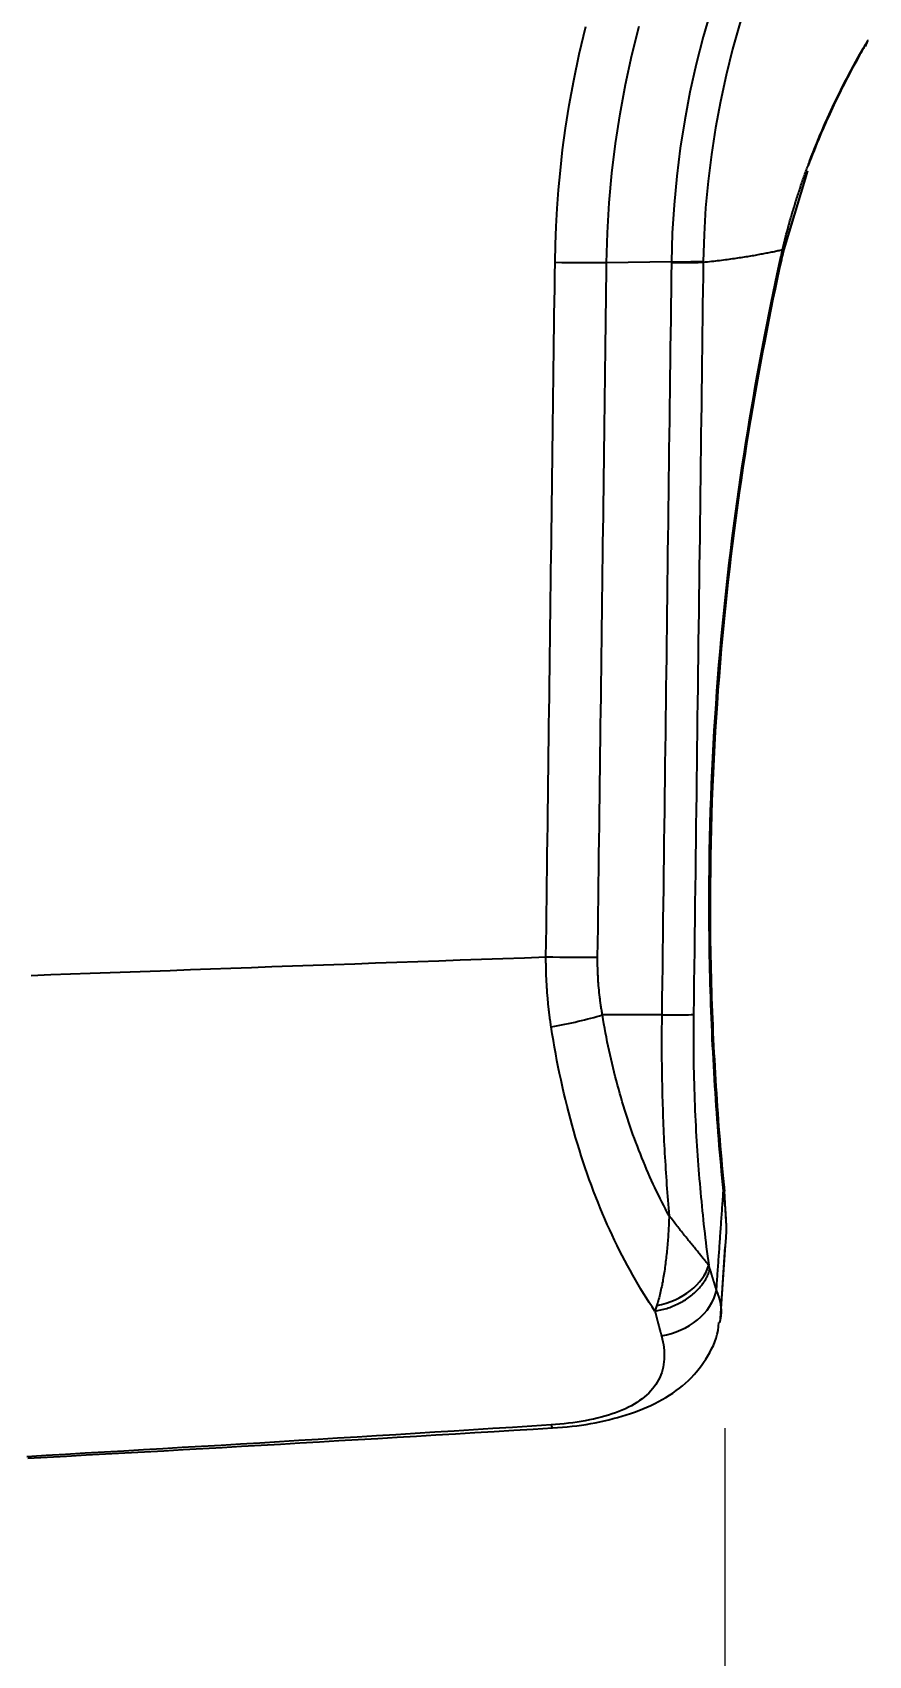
# Model space of a CAD drawing. Extents: x 0 to 395, y 0 to 289.
# Drawn here: x 198.57 to 212.69, y 111.27 to 138.69 of the extents above; entities that cross this region are included whole.
import ezdxf

# ---------------------------------------------------------------- set-up
doc = ezdxf.new("R2010")
doc.units = 0
doc.header["$LTSCALE"] = 10
doc.header["$MEASUREMENT"] = 0
doc.header["$PDMODE"] = 3
doc.header["$PDSIZE"] = -10
doc.layers.get('0').update_dxf_attribs({"linetype": 'CONTINUOUS'})
doc.layers.get('DEFPOINTS').update_dxf_attribs({"linetype": 'CONTINUOUS'})
doc.layers.add('1', color=7, linetype='CONTINUOUS')
doc.styles.add('Daelim Dimension', font='')
doc.styles.get('Daelim Dimension').set_extended_font_data('나눔고딕')
doc.dimstyles.new('DEFAULT', dxfattribs={"dimscale": 2, "dimtxt": 2, "dimasz": 2, "dimexe": 0, "dimexo": 2, "dimgap": 1, "dimtad": 1, "dimdec": 0, "dimzin": 9, "dimdsep": 46, "dimtxsty": 'Daelim Dimension', "dimcen": 0.5, "dimclrd": 5, "dimclre": 5, "dimclrt": 256, "dimadec": 1, "dimazin": 0, "dimtfac": 1, "dimtdec": 0, "dimtix": 1, "dimtmove": 0, "dimatfit": 3, "dimfxl": 1, "dimtolj": 1, "dimtzin": 1, "dimlwd": 9, "dimlwe": 9, "dimarcsym": 0})

# ---------------------------------------------------------------- blocks, each defined once
blk = doc.blocks.new('*D11')
at = {"color": 5, "linetype": 'ByBlock', "lineweight": 9, "ltscale": 0.5, "transparency": 16777216}
for p, q in [((184.455, 177.859), (184.455, 94.122)), ((210.264, 115.112), (210.264, 94.122)), ((188.455, 94.122), (206.264, 94.122))]:
    blk.add_line(p, q, dxfattribs=at)
at = {"color": 5, "ltscale": 0.5, "transparency": 16777216}
for points in [[(188.455, 94.789), (188.455, 93.456), (184.455, 94.122)], [(206.264, 94.789), (206.264, 93.456), (210.264, 94.122)]]:
    blk.add_solid(points, dxfattribs=at)
at = {"layer": 'DEFPOINTS', "color": 0, "ltscale": 0.5, "transparency": 16777216}
for p in [(184.455, 181.859), (210.264, 119.112), (210.264, 94.122)]:
    blk.add_point(p, dxfattribs=at)
at = {"color": 7, "ltscale": 0.5, "transparency": 16777216, "insert": (197.359, 99.388), "char_height": 6, "attachment_point": 5, "style": 'Daelim Dimension'}
blk.add_mtext('\\A1;26', dxfattribs=at)

msp = doc.modelspace()

# ---------------------------------------------------------------- linework, layer by layer
at = {"layer": '1'}
for p, q in [((209.362, 134.814), (208.268, 134.798)), ((209.199, 122.09), (208.198, 122.09))]:
    msp.add_line(p, q, dxfattribs=at)
for points in [[(212.98, 144.455), (212.68, 144.09), (212.391, 143.716), (212.114, 143.332), (211.848, 142.94), (211.595, 142.539), (211.354, 142.13), (211.125, 141.713), (210.91, 141.289), (210.707, 140.858), (210.518, 140.421), (210.343, 139.977), (210.181, 139.527), (210.033, 139.073), (209.9, 138.613), (209.781, 138.149), (209.676, 137.681), (209.587, 137.209), (209.512, 136.734), (209.452, 136.257), (209.407, 135.778), (209.377, 135.297), (209.362, 134.814)], [(212.732, 143.283), (212.47, 142.913), (212.22, 142.535), (211.981, 142.15), (211.754, 141.757), (211.54, 141.357), (211.338, 140.952), (211.148, 140.54), (210.972, 140.122), (210.808, 139.699), (210.658, 139.271), (210.52, 138.839), (210.396, 138.403), (210.286, 137.963), (210.189, 137.52), (210.106, 137.075), (210.037, 136.627), (209.982, 136.177), (209.94, 135.725), (209.913, 135.272), (209.899, 134.819)], [(207.397, 134.804), (207.403, 135.107), (207.415, 135.411), (207.432, 135.715), (207.456, 136.027), (207.487, 136.354), (207.526, 136.702), (207.576, 137.069), (207.637, 137.459), (207.713, 137.875), (207.805, 138.318), (207.917, 138.789)], [(208.268, 134.798), (208.282, 135.303), (208.312, 135.807), (208.358, 136.31), (208.419, 136.812), (208.496, 137.311), (208.588, 137.808), (208.696, 138.301), (208.818, 138.792)], [(212.632, 138.465), (212.623, 138.45), (212.614, 138.434), (212.604, 138.417), (212.594, 138.399), (212.583, 138.38), (212.571, 138.359), (212.559, 138.338), (212.547, 138.316), (212.533, 138.292), (212.52, 138.268), (212.506, 138.242), (212.491, 138.215), (212.476, 138.188), (212.46, 138.159), (212.444, 138.129), (212.427, 138.098), (212.41, 138.066), (212.392, 138.033), (212.374, 137.999), (212.356, 137.964), (212.337, 137.928), (212.317, 137.891), (212.298, 137.853), (212.278, 137.814), (212.257, 137.773), (212.237, 137.732), (212.215, 137.69), (212.194, 137.647), (212.172, 137.602), (212.15, 137.557), (212.128, 137.51), (212.106, 137.463), (212.083, 137.414), (212.06, 137.365), (212.036, 137.314), (212.013, 137.263), (211.989, 137.21), (211.966, 137.157), (211.942, 137.102), (211.918, 137.047), (211.893, 136.99), (211.869, 136.933), (211.845, 136.875), (211.82, 136.815), (211.796, 136.755), (211.771, 136.693), (211.746, 136.631), (211.722, 136.568), (211.697, 136.503), (211.673, 136.438)], [(211.694, 136.505), (211.725, 136.585), (211.756, 136.663), (211.786, 136.74), (211.817, 136.816), (211.847, 136.89), (211.877, 136.962), (211.908, 137.033), (211.938, 137.103), (211.967, 137.171), (211.997, 137.237), (212.026, 137.302), (212.055, 137.365), (212.084, 137.427), (212.112, 137.487), (212.14, 137.545), (212.168, 137.602), (212.195, 137.657), (212.221, 137.711), (212.248, 137.763), (212.273, 137.814), (212.298, 137.862), (212.323, 137.909), (212.346, 137.955), (212.37, 137.999), (212.392, 138.041), (212.414, 138.082), (212.435, 138.121), (212.456, 138.158), (212.475, 138.194), (212.494, 138.228), (212.512, 138.261), (212.53, 138.292), (212.546, 138.321), (212.562, 138.348), (212.577, 138.374), (212.59, 138.398), (212.603, 138.421), (212.616, 138.442), (212.627, 138.461), (212.637, 138.478), (212.646, 138.494), (212.655, 138.508), (212.662, 138.52), (212.668, 138.531), (212.674, 138.54), (212.678, 138.547), (212.682, 138.553), (212.684, 138.557), (212.685, 138.559), (212.686, 138.559)], [(212.64, 138.45), (212.68, 138.547)], [(211.249, 134.966), (211.645, 136.269)], [(211.256, 134.997), (211.667, 136.348)], [(211.289, 135.225), (211.296, 135.253), (211.303, 135.281), (211.311, 135.31), (211.318, 135.338), (211.326, 135.366), (211.334, 135.394), (211.341, 135.422), (211.349, 135.449), (211.357, 135.477), (211.364, 135.504), (211.372, 135.532), (211.38, 135.559), (211.388, 135.586), (211.396, 135.613), (211.404, 135.64), (211.411, 135.667), (211.419, 135.693), (211.427, 135.72), (211.435, 135.746), (211.444, 135.772), (211.452, 135.799), (211.46, 135.825), (211.468, 135.85), (211.476, 135.876), (211.484, 135.902), (211.492, 135.928), (211.501, 135.953), (211.509, 135.978), (211.517, 136.003), (211.525, 136.029), (211.534, 136.053), (211.542, 136.078), (211.55, 136.103), (211.559, 136.128), (211.567, 136.152), (211.576, 136.176), (211.584, 136.201), (211.592, 136.225), (211.601, 136.249), (211.609, 136.273), (211.618, 136.296), (211.626, 136.32), (211.635, 136.344), (211.643, 136.367), (211.652, 136.39), (211.66, 136.413), (211.669, 136.436), (211.677, 136.459), (211.686, 136.482), (211.694, 136.505)], [(211.24, 135.019), (211.241, 135.023), (211.242, 135.027), (211.242, 135.031), (211.243, 135.035), (211.244, 135.039), (211.245, 135.044), (211.246, 135.048), (211.247, 135.052), (211.248, 135.056), (211.249, 135.06), (211.25, 135.064), (211.251, 135.068), (211.252, 135.073), (211.253, 135.077), (211.254, 135.081), (211.255, 135.085), (211.256, 135.089), (211.257, 135.093), (211.258, 135.097), (211.259, 135.101), (211.26, 135.106), (211.261, 135.11), (211.262, 135.114), (211.263, 135.118), (211.264, 135.122), (211.265, 135.126), (211.266, 135.13), (211.267, 135.134), (211.268, 135.138), (211.269, 135.143), (211.27, 135.147), (211.271, 135.151), (211.272, 135.155), (211.273, 135.159), (211.274, 135.163), (211.275, 135.167), (211.276, 135.171), (211.277, 135.175), (211.278, 135.18), (211.279, 135.184), (211.28, 135.188), (211.281, 135.192), (211.282, 135.196), (211.283, 135.2), (211.284, 135.204), (211.285, 135.208), (211.286, 135.212), (211.287, 135.216), (211.288, 135.22), (211.289, 135.225)], [(211.289, 135.225), (211.289, 135.222), (211.289, 135.219), (211.29, 135.216), (211.29, 135.213), (211.29, 135.21), (211.29, 135.207), (211.291, 135.204), (211.291, 135.201), (211.291, 135.198), (211.291, 135.196), (211.291, 135.193), (211.291, 135.19), (211.291, 135.187), (211.291, 135.184), (211.291, 135.181), (211.291, 135.178), (211.291, 135.175), (211.291, 135.172), (211.291, 135.169), (211.291, 135.167), (211.291, 135.164), (211.291, 135.161), (211.291, 135.158), (211.29, 135.155), (211.29, 135.152), (211.29, 135.149), (211.29, 135.146), (211.289, 135.143), (211.289, 135.14), (211.289, 135.138), (211.288, 135.135), (211.288, 135.132), (211.287, 135.129), (211.287, 135.126), (211.286, 135.123), (211.286, 135.12), (211.285, 135.117), (211.285, 135.115), (211.284, 135.112), (211.284, 135.109), (211.283, 135.106), (211.282, 135.103), (211.282, 135.1), (211.281, 135.097), (211.28, 135.095), (211.279, 135.092), (211.278, 135.089), (211.278, 135.086), (211.277, 135.083), (211.276, 135.081)], [(209.899, 134.806), (209.935, 134.81), (209.971, 134.813), (210.006, 134.817), (210.041, 134.821), (210.076, 134.825), (210.11, 134.829), (210.143, 134.833), (210.176, 134.837), (210.209, 134.841), (210.241, 134.845), (210.273, 134.849), (210.305, 134.853), (210.336, 134.857), (210.366, 134.861), (210.397, 134.866), (210.426, 134.87), (210.456, 134.874), (210.485, 134.878), (210.514, 134.883), (210.542, 134.887), (210.57, 134.891), (210.598, 134.896), (210.625, 134.9), (210.652, 134.905), (210.678, 134.909), (210.704, 134.913), (210.73, 134.918), (210.756, 134.922), (210.781, 134.927), (210.806, 134.931), (210.83, 134.936), (210.855, 134.94), (210.878, 134.945), (210.902, 134.949), (210.925, 134.953), (210.948, 134.958), (210.971, 134.962), (210.993, 134.967), (211.015, 134.971), (211.037, 134.975), (211.059, 134.98), (211.08, 134.984), (211.101, 134.989), (211.121, 134.993), (211.142, 134.997), (211.162, 135.002), (211.182, 135.006), (211.201, 135.01), (211.221, 135.015), (211.24, 135.019)], [(210.008, 124.862), (210.013, 125.089), (210.018, 125.315), (210.025, 125.542), (210.033, 125.768), (210.042, 125.993), (210.052, 126.219), (210.063, 126.444), (210.074, 126.668), (210.087, 126.893), (210.101, 127.116), (210.116, 127.339), (210.132, 127.561), (210.149, 127.782), (210.166, 128.002), (210.185, 128.222), (210.205, 128.44), (210.225, 128.658), (210.246, 128.874), (210.268, 129.09), (210.291, 129.304), (210.315, 129.517), (210.339, 129.728), (210.364, 129.938), (210.39, 130.147), (210.417, 130.354), (210.444, 130.56), (210.472, 130.764), (210.5, 130.967), (210.529, 131.168), (210.559, 131.367), (210.589, 131.564), (210.62, 131.76), (210.651, 131.954), (210.682, 132.145), (210.714, 132.335), (210.746, 132.523), (210.779, 132.709), (210.812, 132.893), (210.845, 133.075), (210.878, 133.254), (210.912, 133.432), (210.945, 133.607), (210.979, 133.779), (211.013, 133.95), (211.048, 134.118), (211.082, 134.284), (211.116, 134.447), (211.15, 134.608), (211.184, 134.766), (211.218, 134.922)], [(211.218, 134.922), (211.219, 134.924), (211.219, 134.926), (211.22, 134.928), (211.22, 134.93), (211.22, 134.932), (211.221, 134.934), (211.221, 134.936), (211.222, 134.938), (211.222, 134.94), (211.223, 134.942), (211.223, 134.944), (211.223, 134.946), (211.224, 134.947), (211.224, 134.949), (211.225, 134.951), (211.225, 134.953), (211.226, 134.955), (211.226, 134.957), (211.226, 134.959), (211.227, 134.961), (211.227, 134.963), (211.228, 134.965), (211.228, 134.967), (211.229, 134.969), (211.229, 134.971), (211.229, 134.973), (211.23, 134.974), (211.23, 134.976), (211.231, 134.978), (211.231, 134.98), (211.232, 134.982), (211.232, 134.984), (211.232, 134.986), (211.233, 134.988), (211.233, 134.99), (211.234, 134.992), (211.234, 134.994), (211.235, 134.996), (211.235, 134.998), (211.235, 135), (211.236, 135.001), (211.236, 135.003), (211.237, 135.005), (211.237, 135.007), (211.237, 135.009), (211.238, 135.011), (211.238, 135.013), (211.239, 135.015), (211.239, 135.017), (211.24, 135.019)], [(211.229, 134.874), (211.277, 135.084)], [(211.237, 134.905), (211.27, 135.053)], [(207.244, 123.071), (207.247, 123.32), (207.251, 123.569), (207.254, 123.817), (207.257, 124.065), (207.26, 124.312), (207.263, 124.559), (207.267, 124.804), (207.27, 125.05), (207.273, 125.294), (207.276, 125.538), (207.279, 125.782), (207.283, 126.025), (207.286, 126.267), (207.289, 126.509), (207.292, 126.75), (207.295, 126.99), (207.298, 127.23), (207.301, 127.469), (207.304, 127.708), (207.308, 127.946), (207.311, 128.183), (207.314, 128.42), (207.317, 128.656), (207.32, 128.891), (207.323, 129.126), (207.326, 129.361), (207.329, 129.595), (207.332, 129.828), (207.335, 130.06), (207.338, 130.292), (207.341, 130.524), (207.344, 130.754), (207.347, 130.984), (207.35, 131.214), (207.353, 131.443), (207.356, 131.671), (207.359, 131.899), (207.362, 132.126), (207.365, 132.353), (207.368, 132.578), (207.371, 132.804), (207.374, 133.028), (207.376, 133.253), (207.379, 133.476), (207.382, 133.699), (207.385, 133.921), (207.388, 134.143), (207.391, 134.364), (207.394, 134.585), (207.397, 134.804)], [(208.117, 123.065), (208.12, 123.314), (208.123, 123.563), (208.127, 123.811), (208.13, 124.059), (208.133, 124.306), (208.136, 124.552), (208.139, 124.798), (208.142, 125.043), (208.146, 125.288), (208.149, 125.532), (208.152, 125.776), (208.155, 126.018), (208.158, 126.261), (208.161, 126.502), (208.164, 126.743), (208.167, 126.984), (208.171, 127.224), (208.174, 127.463), (208.177, 127.701), (208.18, 127.939), (208.183, 128.177), (208.186, 128.414), (208.189, 128.65), (208.192, 128.885), (208.195, 129.12), (208.198, 129.355), (208.201, 129.588), (208.204, 129.822), (208.207, 130.054), (208.21, 130.286), (208.213, 130.517), (208.216, 130.748), (208.219, 130.978), (208.222, 131.208), (208.225, 131.437), (208.228, 131.665), (208.23, 131.893), (208.233, 132.12), (208.236, 132.346), (208.239, 132.572), (208.242, 132.797), (208.245, 133.022), (208.248, 133.246), (208.251, 133.47), (208.254, 133.693), (208.256, 133.915), (208.259, 134.137), (208.262, 134.358), (208.265, 134.578), (208.268, 134.798)], [(209.362, 134.8), (209.359, 134.561), (209.356, 134.321), (209.353, 134.081), (209.35, 133.84), (209.346, 133.598), (209.343, 133.356), (209.34, 133.113), (209.337, 132.87), (209.334, 132.626), (209.331, 132.382), (209.328, 132.136), (209.325, 131.891), (209.321, 131.644), (209.318, 131.397), (209.315, 131.149), (209.312, 130.901), (209.309, 130.652), (209.306, 130.403), (209.302, 130.153), (209.299, 129.902), (209.296, 129.651), (209.293, 129.399), (209.29, 129.146), (209.286, 128.893), (209.283, 128.639), (209.28, 128.384), (209.277, 128.129), (209.273, 127.873), (209.27, 127.617), (209.267, 127.36), (209.263, 127.103), (209.26, 126.844), (209.257, 126.585), (209.253, 126.326), (209.25, 126.066), (209.247, 125.805), (209.243, 125.544), (209.24, 125.282), (209.237, 125.019), (209.233, 124.756), (209.23, 124.492), (209.227, 124.228), (209.223, 123.963), (209.22, 123.697), (209.216, 123.431), (209.213, 123.164), (209.21, 122.896), (209.206, 122.628), (209.203, 122.36), (209.199, 122.09)], [(209.362, 134.814), (209.362, 134.814), (209.362, 134.814), (209.362, 134.813), (209.362, 134.813), (209.362, 134.813), (209.362, 134.812), (209.362, 134.812), (209.362, 134.812), (209.362, 134.812), (209.362, 134.811), (209.362, 134.811), (209.362, 134.811), (209.362, 134.81), (209.362, 134.81), (209.362, 134.81), (209.362, 134.81), (209.362, 134.809), (209.362, 134.809), (209.362, 134.809), (209.362, 134.808), (209.362, 134.808), (209.362, 134.808), (209.362, 134.807), (209.362, 134.807), (209.362, 134.807), (209.362, 134.807), (209.362, 134.806), (209.362, 134.806), (209.362, 134.806), (209.362, 134.805), (209.362, 134.805), (209.362, 134.805), (209.362, 134.805), (209.362, 134.804), (209.362, 134.804), (209.362, 134.804), (209.362, 134.803), (209.362, 134.803), (209.362, 134.803), (209.362, 134.803), (209.362, 134.802), (209.362, 134.802), (209.362, 134.802), (209.362, 134.801), (209.362, 134.801), (209.362, 134.801), (209.362, 134.8), (209.362, 134.8), (209.362, 134.8), (209.362, 134.8)], [(209.899, 134.806), (209.896, 134.567), (209.893, 134.327), (209.89, 134.087), (209.887, 133.846), (209.884, 133.605), (209.881, 133.363), (209.877, 133.12), (209.874, 132.877), (209.871, 132.633), (209.868, 132.388), (209.865, 132.143), (209.862, 131.897), (209.859, 131.651), (209.856, 131.404), (209.852, 131.156), (209.849, 130.908), (209.846, 130.659), (209.843, 130.409), (209.84, 130.159), (209.836, 129.908), (209.833, 129.657), (209.83, 129.405), (209.827, 129.152), (209.823, 128.899), (209.82, 128.645), (209.817, 128.391), (209.814, 128.136), (209.81, 127.88), (209.807, 127.623), (209.804, 127.366), (209.8, 127.109), (209.797, 126.851), (209.794, 126.592), (209.79, 126.332), (209.787, 126.072), (209.784, 125.812), (209.78, 125.55), (209.777, 125.288), (209.774, 125.026), (209.77, 124.763), (209.767, 124.499), (209.764, 124.235), (209.76, 123.969), (209.757, 123.704), (209.753, 123.438), (209.75, 123.171), (209.746, 122.903), (209.743, 122.635), (209.74, 122.366), (209.736, 122.097)], [(209.899, 134.819), (209.899, 134.819), (209.899, 134.819), (209.899, 134.819), (209.899, 134.818), (209.899, 134.818), (209.899, 134.818), (209.899, 134.817), (209.899, 134.817), (209.899, 134.817), (209.899, 134.817), (209.899, 134.816), (209.899, 134.816), (209.899, 134.816), (209.899, 134.816), (209.899, 134.815), (209.899, 134.815), (209.899, 134.815), (209.899, 134.815), (209.899, 134.814), (209.899, 134.814), (209.899, 134.814), (209.899, 134.813), (209.899, 134.813), (209.899, 134.813), (209.899, 134.813), (209.899, 134.812), (209.899, 134.812), (209.899, 134.812), (209.899, 134.812), (209.899, 134.811), (209.899, 134.811), (209.899, 134.811), (209.899, 134.811), (209.899, 134.81), (209.899, 134.81), (209.899, 134.81), (209.899, 134.81), (209.899, 134.809), (209.899, 134.809), (209.899, 134.809), (209.899, 134.808), (209.899, 134.808), (209.899, 134.808), (209.899, 134.808), (209.899, 134.807), (209.899, 134.807), (209.899, 134.807), (209.899, 134.807), (209.899, 134.806), (209.899, 134.806)], [(210.025, 124.288), (210.026, 124.524), (210.028, 124.76), (210.032, 124.997), (210.037, 125.233), (210.044, 125.47), (210.052, 125.706), (210.061, 125.942), (210.071, 126.177), (210.082, 126.412), (210.094, 126.647), (210.108, 126.881), (210.122, 127.114), (210.138, 127.347), (210.154, 127.578), (210.172, 127.809), (210.191, 128.039), (210.21, 128.268), (210.231, 128.496), (210.253, 128.723), (210.275, 128.949), (210.298, 129.173), (210.323, 129.396), (210.348, 129.618), (210.374, 129.838), (210.4, 130.056), (210.428, 130.273), (210.456, 130.488), (210.485, 130.701), (210.514, 130.913), (210.544, 131.123), (210.575, 131.331), (210.606, 131.536), (210.638, 131.74), (210.671, 131.942), (210.703, 132.142), (210.737, 132.34), (210.77, 132.535), (210.804, 132.728), (210.838, 132.919), (210.873, 133.108), (210.908, 133.294), (210.943, 133.477), (210.978, 133.658), (211.013, 133.837), (211.048, 134.013), (211.083, 134.186), (211.119, 134.356), (211.154, 134.524), (211.19, 134.69), (211.225, 134.853)], [(211.213, 134.794), (211.232, 134.883)], [(210.241, 119.12), (210.231, 119.227), (210.22, 119.335), (210.21, 119.444), (210.2, 119.553), (210.19, 119.662), (210.181, 119.772), (210.171, 119.882), (210.162, 119.993), (210.153, 120.103), (210.145, 120.215), (210.136, 120.326), (210.128, 120.438), (210.12, 120.551), (210.112, 120.663), (210.105, 120.776), (210.097, 120.889), (210.09, 121.003), (210.084, 121.117), (210.077, 121.231), (210.071, 121.345), (210.065, 121.46), (210.059, 121.575), (210.053, 121.69), (210.048, 121.805), (210.043, 121.921), (210.038, 122.037), (210.034, 122.153), (210.03, 122.269), (210.026, 122.386), (210.022, 122.503), (210.019, 122.62), (210.015, 122.737), (210.013, 122.854), (210.01, 122.971), (210.008, 123.089), (210.006, 123.206), (210.004, 123.324), (210.003, 123.442), (210.002, 123.56), (210.001, 123.678), (210, 123.796), (210, 123.915), (210, 124.033), (210, 124.151), (210.001, 124.27), (210.002, 124.388), (210.003, 124.507), (210.004, 124.625), (210.006, 124.744), (210.008, 124.862)], [(210.264, 119.112), (210.253, 119.22), (210.242, 119.329), (210.232, 119.438), (210.222, 119.547), (210.212, 119.656), (210.202, 119.766), (210.193, 119.876), (210.184, 119.986), (210.175, 120.097), (210.166, 120.208), (210.158, 120.319), (210.15, 120.431), (210.142, 120.543), (210.134, 120.655), (210.127, 120.768), (210.119, 120.881), (210.112, 120.994), (210.105, 121.108), (210.099, 121.222), (210.093, 121.336), (210.086, 121.451), (210.081, 121.565), (210.075, 121.681), (210.07, 121.796), (210.065, 121.912), (210.06, 122.028), (210.055, 122.144), (210.051, 122.26), (210.047, 122.377), (210.043, 122.494), (210.04, 122.61), (210.037, 122.728), (210.034, 122.845), (210.031, 122.962), (210.029, 123.08), (210.027, 123.197), (210.025, 123.315), (210.024, 123.433), (210.022, 123.551), (210.022, 123.669), (210.021, 123.787), (210.021, 123.905), (210.021, 124.024), (210.021, 124.142), (210.022, 124.26), (210.023, 124.379), (210.024, 124.497), (210.026, 124.616), (210.028, 124.735), (210.03, 124.853)], [(198.552, 122.759), (198.883, 122.771), (199.215, 122.783), (199.549, 122.795), (199.884, 122.807), (200.221, 122.819), (200.559, 122.832), (200.898, 122.844), (201.239, 122.856), (201.581, 122.868), (201.924, 122.881), (202.269, 122.893), (202.616, 122.906), (202.963, 122.918), (203.312, 122.931), (203.663, 122.943), (204.015, 122.956), (204.368, 122.968), (204.723, 122.981), (205.079, 122.994), (205.436, 123.006), (205.795, 123.019), (206.155, 123.032), (206.517, 123.045), (206.88, 123.058), (207.244, 123.071)], [(207.332, 121.888), (207.329, 121.912), (207.325, 121.935), (207.322, 121.958), (207.318, 121.982), (207.315, 122.005), (207.312, 122.028), (207.309, 122.052), (207.306, 122.075), (207.303, 122.098), (207.3, 122.122), (207.297, 122.145), (207.294, 122.169), (207.292, 122.192), (207.289, 122.216), (207.286, 122.239), (207.284, 122.263), (207.282, 122.286), (207.279, 122.31), (207.277, 122.333), (207.275, 122.357), (207.273, 122.38), (207.271, 122.404), (207.269, 122.428), (207.267, 122.451), (207.265, 122.475), (207.263, 122.499), (207.262, 122.522), (207.26, 122.546), (207.259, 122.57), (207.257, 122.593), (207.256, 122.617), (207.254, 122.641), (207.253, 122.665), (207.252, 122.688), (207.251, 122.712), (207.25, 122.736), (207.249, 122.76), (207.248, 122.784), (207.248, 122.808), (207.247, 122.831), (207.246, 122.855), (207.246, 122.879), (207.245, 122.903), (207.245, 122.927), (207.245, 122.951), (207.244, 122.975), (207.244, 122.999), (207.244, 123.023), (207.244, 123.047), (207.244, 123.071)], [(208.198, 122.09), (208.195, 122.109), (208.191, 122.129), (208.188, 122.148), (208.185, 122.167), (208.182, 122.186), (208.179, 122.206), (208.176, 122.225), (208.173, 122.244), (208.17, 122.264), (208.167, 122.283), (208.164, 122.302), (208.162, 122.322), (208.159, 122.341), (208.157, 122.36), (208.154, 122.38), (208.152, 122.399), (208.15, 122.418), (208.148, 122.438), (208.145, 122.457), (208.143, 122.477), (208.141, 122.496), (208.14, 122.516), (208.138, 122.535), (208.136, 122.554), (208.134, 122.574), (208.133, 122.593), (208.131, 122.613), (208.13, 122.632), (208.128, 122.652), (208.127, 122.671), (208.126, 122.691), (208.125, 122.711), (208.124, 122.73), (208.123, 122.75), (208.122, 122.769), (208.121, 122.789), (208.12, 122.808), (208.119, 122.828), (208.119, 122.848), (208.118, 122.867), (208.118, 122.887), (208.117, 122.907), (208.117, 122.926), (208.117, 122.946), (208.117, 122.966), (208.117, 122.986), (208.117, 123.005), (208.117, 123.025), (208.117, 123.045), (208.117, 123.065)], [(209.324, 118.699), (209.293, 118.756), (209.262, 118.814), (209.232, 118.873), (209.202, 118.932), (209.172, 118.992), (209.142, 119.052), (209.113, 119.112), (209.084, 119.173), (209.056, 119.234), (209.027, 119.296), (208.999, 119.358), (208.972, 119.421), (208.944, 119.484), (208.917, 119.548), (208.89, 119.612), (208.864, 119.677), (208.838, 119.742), (208.812, 119.807), (208.787, 119.873), (208.762, 119.939), (208.737, 120.006), (208.713, 120.073), (208.689, 120.14), (208.666, 120.208), (208.643, 120.276), (208.62, 120.345), (208.598, 120.414), (208.576, 120.483), (208.554, 120.553), (208.533, 120.623), (208.512, 120.694), (208.492, 120.765), (208.472, 120.836), (208.452, 120.907), (208.433, 120.979), (208.415, 121.051), (208.396, 121.124), (208.378, 121.197), (208.361, 121.27), (208.344, 121.343), (208.327, 121.417), (208.311, 121.491), (208.296, 121.565), (208.28, 121.639), (208.266, 121.714), (208.251, 121.789), (208.237, 121.864), (208.224, 121.939), (208.211, 122.015), (208.198, 122.09)], [(209.199, 122.09), (209.198, 122.021), (209.198, 121.951), (209.197, 121.882), (209.197, 121.813), (209.196, 121.743), (209.196, 121.674), (209.196, 121.604), (209.196, 121.535), (209.196, 121.466), (209.197, 121.397), (209.197, 121.327), (209.198, 121.258), (209.199, 121.189), (209.2, 121.12), (209.201, 121.051), (209.202, 120.982), (209.204, 120.913), (209.205, 120.845), (209.207, 120.776), (209.209, 120.707), (209.211, 120.639), (209.213, 120.57), (209.215, 120.502), (209.217, 120.434), (209.22, 120.365), (209.222, 120.297), (209.225, 120.229), (209.228, 120.161), (209.231, 120.093), (209.234, 120.026), (209.237, 119.958), (209.241, 119.891), (209.244, 119.823), (209.248, 119.756), (209.252, 119.689), (209.256, 119.622), (209.26, 119.555), (209.264, 119.488), (209.268, 119.422), (209.273, 119.355), (209.277, 119.289), (209.282, 119.223), (209.287, 119.157), (209.292, 119.091), (209.297, 119.025), (209.302, 118.959), (209.307, 118.894), (209.313, 118.829), (209.318, 118.764), (209.324, 118.699)], [(209.736, 122.097), (209.735, 121.995), (209.734, 121.893), (209.734, 121.793), (209.734, 121.693), (209.734, 121.595), (209.735, 121.497), (209.735, 121.4), (209.737, 121.304), (209.738, 121.208), (209.74, 121.114), (209.742, 121.021), (209.745, 120.928), (209.747, 120.836), (209.75, 120.745), (209.753, 120.655), (209.757, 120.565), (209.76, 120.477), (209.764, 120.389), (209.768, 120.301), (209.773, 120.215), (209.777, 120.129), (209.782, 120.044), (209.787, 119.96), (209.792, 119.877), (209.798, 119.795), (209.803, 119.714), (209.809, 119.634), (209.815, 119.555), (209.821, 119.476), (209.827, 119.398), (209.833, 119.321), (209.84, 119.244), (209.846, 119.167), (209.853, 119.09), (209.86, 119.013), (209.868, 118.937), (209.875, 118.86), (209.883, 118.783), (209.891, 118.707), (209.899, 118.63), (209.907, 118.554), (209.916, 118.477), (209.925, 118.4), (209.934, 118.324), (209.943, 118.247), (209.952, 118.171), (209.962, 118.094), (209.972, 118.018), (209.982, 117.942), (209.992, 117.865)], [(209.084, 117.087), (209.036, 117.16), (208.988, 117.233), (208.94, 117.307), (208.893, 117.383), (208.846, 117.459), (208.8, 117.537), (208.754, 117.616), (208.709, 117.696), (208.664, 117.777), (208.619, 117.859), (208.575, 117.942), (208.531, 118.026), (208.488, 118.112), (208.445, 118.198), (208.403, 118.285), (208.361, 118.374), (208.32, 118.463), (208.28, 118.553), (208.24, 118.645), (208.2, 118.737), (208.161, 118.83), (208.123, 118.924), (208.086, 119.02), (208.049, 119.116), (208.012, 119.213), (207.976, 119.311), (207.941, 119.41), (207.907, 119.51), (207.873, 119.61), (207.84, 119.712), (207.808, 119.814), (207.776, 119.917), (207.745, 120.021), (207.715, 120.126), (207.685, 120.231), (207.656, 120.337), (207.628, 120.444), (207.601, 120.552), (207.574, 120.66), (207.548, 120.769), (207.523, 120.878), (207.499, 120.989), (207.475, 121.099), (207.452, 121.211), (207.43, 121.322), (207.409, 121.435), (207.389, 121.547), (207.369, 121.661), (207.35, 121.774), (207.332, 121.888)], [(210.122, 117.432), (210.124, 117.465), (210.127, 117.498), (210.129, 117.531), (210.131, 117.564), (210.134, 117.597), (210.136, 117.63), (210.138, 117.664), (210.141, 117.697), (210.143, 117.73), (210.146, 117.763), (210.148, 117.796), (210.15, 117.83), (210.153, 117.863), (210.155, 117.896), (210.157, 117.93), (210.16, 117.963), (210.162, 117.997), (210.165, 118.03), (210.167, 118.064), (210.169, 118.097), (210.172, 118.131), (210.174, 118.165), (210.176, 118.198), (210.179, 118.232), (210.181, 118.266), (210.184, 118.3), (210.186, 118.333), (210.188, 118.367), (210.191, 118.401), (210.193, 118.435), (210.196, 118.469), (210.198, 118.503), (210.2, 118.537), (210.203, 118.571), (210.205, 118.605), (210.208, 118.639), (210.21, 118.673), (210.212, 118.707), (210.215, 118.741), (210.217, 118.776), (210.22, 118.81), (210.222, 118.844), (210.224, 118.879), (210.227, 118.913), (210.229, 118.947), (210.232, 118.982), (210.234, 119.016), (210.237, 119.051), (210.239, 119.085), (210.241, 119.12)], [(210.29, 118.56), (210.29, 118.57), (210.289, 118.581), (210.289, 118.591), (210.289, 118.602), (210.288, 118.613), (210.288, 118.623), (210.287, 118.634), (210.287, 118.645), (210.286, 118.656), (210.286, 118.666), (210.285, 118.677), (210.284, 118.688), (210.284, 118.699), (210.283, 118.71), (210.282, 118.721), (210.282, 118.732), (210.281, 118.743), (210.28, 118.754), (210.279, 118.765), (210.278, 118.776), (210.278, 118.787), (210.277, 118.798), (210.276, 118.81), (210.275, 118.821), (210.274, 118.832), (210.273, 118.843), (210.272, 118.854), (210.271, 118.866), (210.27, 118.877), (210.268, 118.888), (210.267, 118.9), (210.266, 118.911), (210.265, 118.923), (210.264, 118.934), (210.262, 118.945), (210.261, 118.957), (210.26, 118.968), (210.259, 118.98), (210.257, 118.991), (210.256, 119.003), (210.255, 119.015), (210.253, 119.026), (210.252, 119.038), (210.25, 119.049), (210.249, 119.061), (210.247, 119.073), (210.246, 119.084), (210.244, 119.096), (210.243, 119.108), (210.241, 119.12)], [(210.287, 118.594), (210.253, 119.223)], [(209.324, 118.699), (209.323, 118.665), (209.321, 118.631), (209.32, 118.597), (209.319, 118.564), (209.317, 118.53), (209.315, 118.497), (209.314, 118.464), (209.312, 118.431), (209.31, 118.398), (209.308, 118.365), (209.305, 118.332), (209.303, 118.299), (209.3, 118.267), (209.298, 118.234), (209.295, 118.202), (209.292, 118.17), (209.289, 118.138), (209.286, 118.106), (209.283, 118.074), (209.279, 118.043), (209.276, 118.011), (209.273, 117.98), (209.269, 117.949), (209.265, 117.918), (209.261, 117.887), (209.257, 117.856), (209.253, 117.826), (209.249, 117.795), (209.245, 117.765), (209.24, 117.735), (209.235, 117.706), (209.23, 117.676), (209.225, 117.647), (209.22, 117.618), (209.215, 117.589), (209.209, 117.56), (209.204, 117.531), (209.198, 117.503), (209.192, 117.475), (209.186, 117.447), (209.179, 117.42), (209.173, 117.392), (209.166, 117.365), (209.159, 117.339), (209.153, 117.312), (209.145, 117.286), (209.138, 117.26), (209.131, 117.234), (209.123, 117.209), (209.116, 117.184)], [(209.992, 117.865), (209.984, 117.876), (209.975, 117.887), (209.966, 117.898), (209.957, 117.909), (209.947, 117.921), (209.937, 117.933), (209.927, 117.945), (209.917, 117.958), (209.906, 117.971), (209.895, 117.984), (209.884, 117.997), (209.873, 118.011), (209.862, 118.025), (209.85, 118.039), (209.838, 118.054), (209.826, 118.069), (209.814, 118.084), (209.801, 118.099), (209.789, 118.114), (209.776, 118.13), (209.763, 118.146), (209.75, 118.162), (209.736, 118.179), (209.723, 118.195), (209.709, 118.212), (209.695, 118.229), (209.681, 118.246), (209.667, 118.264), (209.653, 118.282), (209.639, 118.3), (209.624, 118.318), (209.609, 118.336), (209.594, 118.354), (209.58, 118.373), (209.564, 118.392), (209.549, 118.411), (209.534, 118.431), (209.518, 118.45), (209.503, 118.47), (209.487, 118.49), (209.471, 118.51), (209.455, 118.53), (209.439, 118.55), (209.423, 118.571), (209.407, 118.592), (209.39, 118.613), (209.374, 118.634), (209.357, 118.655), (209.341, 118.677), (209.324, 118.699)], [(210.272, 118.174), (210.273, 118.181), (210.274, 118.188), (210.275, 118.195), (210.276, 118.202), (210.277, 118.209), (210.277, 118.216), (210.278, 118.223), (210.279, 118.231), (210.28, 118.238), (210.281, 118.245), (210.281, 118.253), (210.282, 118.26), (210.283, 118.267), (210.283, 118.275), (210.284, 118.282), (210.284, 118.29), (210.285, 118.297), (210.286, 118.305), (210.286, 118.312), (210.287, 118.32), (210.287, 118.328), (210.287, 118.335), (210.288, 118.343), (210.288, 118.351), (210.289, 118.358), (210.289, 118.366), (210.289, 118.374), (210.289, 118.382), (210.29, 118.39), (210.29, 118.398), (210.29, 118.405), (210.29, 118.413), (210.291, 118.421), (210.291, 118.429), (210.291, 118.437), (210.291, 118.445), (210.291, 118.453), (210.291, 118.461), (210.291, 118.469), (210.291, 118.478), (210.291, 118.486), (210.291, 118.494), (210.291, 118.502), (210.291, 118.51), (210.291, 118.518), (210.291, 118.527), (210.291, 118.535), (210.29, 118.543), (210.29, 118.551), (210.29, 118.56)], [(210.189, 116.96), (210.273, 118.2)], [(210.189, 116.959), (210.271, 118.174)], [(209.084, 117.087), (209.109, 117.091), (209.133, 117.096), (209.158, 117.101), (209.183, 117.107), (209.208, 117.113), (209.233, 117.119), (209.258, 117.126), (209.283, 117.134), (209.308, 117.142), (209.333, 117.151), (209.358, 117.16), (209.383, 117.17), (209.408, 117.18), (209.433, 117.191), (209.457, 117.202), (209.482, 117.214), (209.506, 117.226), (209.529, 117.239), (209.553, 117.252), (209.576, 117.266), (209.599, 117.28), (209.621, 117.294), (209.643, 117.309), (209.664, 117.325), (209.685, 117.34), (209.706, 117.356), (209.726, 117.373), (209.745, 117.39), (209.764, 117.407), (209.783, 117.424), (209.8, 117.442), (209.817, 117.46), (209.834, 117.478), (209.85, 117.496), (209.865, 117.515), (209.879, 117.533), (209.893, 117.552), (209.906, 117.571), (209.919, 117.59), (209.931, 117.609), (209.942, 117.628), (209.952, 117.647), (209.962, 117.666), (209.971, 117.685), (209.979, 117.704), (209.987, 117.723), (209.994, 117.742), (210, 117.761), (210.006, 117.78), (210.011, 117.798)], [(210.011, 117.798), (210.01, 117.8), (210.01, 117.801), (210.01, 117.802), (210.009, 117.804), (210.009, 117.805), (210.009, 117.806), (210.008, 117.808), (210.008, 117.809), (210.007, 117.81), (210.007, 117.812), (210.007, 117.813), (210.006, 117.815), (210.006, 117.816), (210.006, 117.817), (210.005, 117.819), (210.005, 117.82), (210.004, 117.821), (210.004, 117.823), (210.004, 117.824), (210.003, 117.825), (210.003, 117.827), (210.003, 117.828), (210.002, 117.829), (210.002, 117.831), (210.001, 117.832), (210.001, 117.833), (210.001, 117.835), (210, 117.836), (210, 117.837), (210, 117.839), (209.999, 117.84), (209.999, 117.841), (209.999, 117.843), (209.998, 117.844), (209.998, 117.845), (209.997, 117.847), (209.997, 117.848), (209.997, 117.849), (209.996, 117.851), (209.996, 117.852), (209.996, 117.853), (209.995, 117.855), (209.995, 117.856), (209.995, 117.857), (209.994, 117.859), (209.994, 117.86), (209.993, 117.861), (209.993, 117.863), (209.993, 117.864), (209.992, 117.865)], [(210.011, 117.798), (210.013, 117.791), (210.015, 117.784), (210.017, 117.776), (210.019, 117.769), (210.021, 117.762), (210.023, 117.754), (210.026, 117.747), (210.028, 117.74), (210.03, 117.733), (210.032, 117.725), (210.034, 117.718), (210.036, 117.711), (210.038, 117.703), (210.041, 117.696), (210.043, 117.689), (210.045, 117.681), (210.047, 117.674), (210.049, 117.667), (210.051, 117.659), (210.054, 117.652), (210.056, 117.645), (210.058, 117.637), (210.06, 117.63), (210.062, 117.623), (210.065, 117.615), (210.067, 117.608), (210.069, 117.601), (210.071, 117.593), (210.074, 117.586), (210.076, 117.579), (210.078, 117.571), (210.08, 117.564), (210.083, 117.557), (210.085, 117.549), (210.087, 117.542), (210.089, 117.535), (210.092, 117.527), (210.094, 117.52), (210.096, 117.513), (210.099, 117.505), (210.101, 117.498), (210.103, 117.491), (210.105, 117.483), (210.108, 117.476), (210.11, 117.469), (210.112, 117.461), (210.115, 117.454), (210.117, 117.447), (210.12, 117.439), (210.122, 117.432)], [(210.122, 117.432), (210.126, 117.422), (210.13, 117.412), (210.134, 117.402), (210.138, 117.393), (210.142, 117.383), (210.146, 117.373), (210.149, 117.363), (210.153, 117.353), (210.156, 117.343), (210.159, 117.334), (210.162, 117.324), (210.165, 117.314), (210.168, 117.304), (210.171, 117.295), (210.174, 117.285), (210.176, 117.275), (210.178, 117.265), (210.181, 117.256), (210.183, 117.246), (210.185, 117.237), (210.187, 117.227), (210.189, 117.217), (210.19, 117.208), (210.192, 117.198), (210.193, 117.189), (210.194, 117.179), (210.196, 117.169), (210.197, 117.16), (210.198, 117.15), (210.198, 117.141), (210.199, 117.132), (210.2, 117.122), (210.2, 117.113), (210.2, 117.103), (210.201, 117.094), (210.201, 117.084), (210.201, 117.075), (210.201, 117.066), (210.2, 117.056), (210.2, 117.047), (210.199, 117.038), (210.199, 117.029), (210.198, 117.02), (210.197, 117.011), (210.196, 117.001), (210.195, 116.992), (210.194, 116.983), (210.192, 116.974), (210.191, 116.965), (210.189, 116.956)], [(209.115, 117.183), (209.115, 117.181), (209.114, 117.179), (209.113, 117.177), (209.113, 117.175), (209.112, 117.173), (209.112, 117.171), (209.111, 117.169), (209.11, 117.168), (209.11, 117.166), (209.109, 117.164), (209.108, 117.162), (209.108, 117.16), (209.107, 117.158), (209.107, 117.156), (209.106, 117.154), (209.105, 117.152), (209.105, 117.15), (209.104, 117.148), (209.103, 117.146), (209.103, 117.144), (209.102, 117.142), (209.102, 117.14), (209.101, 117.139), (209.1, 117.137), (209.1, 117.135), (209.099, 117.133), (209.098, 117.131), (209.098, 117.129), (209.097, 117.127), (209.097, 117.125), (209.096, 117.123), (209.095, 117.121), (209.095, 117.119), (209.094, 117.118), (209.093, 117.116), (209.093, 117.114), (209.092, 117.112), (209.092, 117.11), (209.091, 117.108), (209.09, 117.106), (209.09, 117.104), (209.089, 117.102), (209.089, 117.1), (209.088, 117.099), (209.087, 117.097), (209.087, 117.095), (209.086, 117.093), (209.085, 117.091), (209.085, 117.089), (209.084, 117.087)], [(209.084, 117.087), (209.086, 117.079), (209.088, 117.071), (209.09, 117.062), (209.093, 117.054), (209.095, 117.046), (209.097, 117.038), (209.099, 117.029), (209.101, 117.021), (209.103, 117.013), (209.105, 117.004), (209.107, 116.996), (209.109, 116.988), (209.111, 116.979), (209.114, 116.971), (209.116, 116.963), (209.118, 116.954), (209.12, 116.946), (209.122, 116.938), (209.124, 116.929), (209.126, 116.921), (209.129, 116.913), (209.131, 116.904), (209.133, 116.896), (209.135, 116.888), (209.137, 116.88), (209.14, 116.871), (209.142, 116.863), (209.144, 116.855), (209.146, 116.846), (209.148, 116.838), (209.151, 116.83), (209.153, 116.821), (209.155, 116.813), (209.157, 116.805), (209.16, 116.796), (209.162, 116.788), (209.164, 116.78), (209.166, 116.771), (209.169, 116.763), (209.171, 116.755), (209.173, 116.747), (209.175, 116.738), (209.178, 116.73), (209.18, 116.722), (209.182, 116.713), (209.185, 116.705), (209.187, 116.697), (209.189, 116.688), (209.191, 116.68), (209.194, 116.672)], [(207.357, 115.115), (207.44, 115.12), (207.522, 115.126), (207.604, 115.133), (207.684, 115.142), (207.764, 115.151), (207.843, 115.162), (207.921, 115.174), (207.999, 115.187), (208.076, 115.202), (208.152, 115.217), (208.228, 115.234), (208.303, 115.252), (208.377, 115.271), (208.451, 115.291), (208.525, 115.312), (208.597, 115.334), (208.669, 115.358), (208.74, 115.383), (208.81, 115.409), (208.879, 115.436), (208.947, 115.465), (209.014, 115.495), (209.08, 115.527), (209.144, 115.559), (209.207, 115.593), (209.269, 115.629), (209.329, 115.666), (209.387, 115.704), (209.444, 115.744), (209.499, 115.786), (209.552, 115.828), (209.603, 115.873), (209.652, 115.918), (209.7, 115.965), (209.745, 116.014), (209.788, 116.064), (209.83, 116.116), (209.869, 116.168), (209.907, 116.222), (209.943, 116.277), (209.978, 116.334), (210.011, 116.391), (210.042, 116.45), (210.071, 116.509), (210.097, 116.57), (210.119, 116.632), (210.137, 116.696), (210.151, 116.76), (210.16, 116.826), (210.163, 116.894)], [(210.189, 116.956), (210.189, 116.955), (210.188, 116.954), (210.188, 116.952), (210.188, 116.951), (210.188, 116.95), (210.187, 116.948), (210.187, 116.947), (210.187, 116.946), (210.187, 116.944), (210.186, 116.943), (210.186, 116.942), (210.186, 116.94), (210.185, 116.939), (210.185, 116.938), (210.185, 116.936), (210.185, 116.935), (210.184, 116.934), (210.184, 116.932), (210.184, 116.931), (210.183, 116.93), (210.183, 116.928), (210.183, 116.927), (210.182, 116.926), (210.182, 116.924), (210.182, 116.923), (210.181, 116.922), (210.181, 116.92), (210.181, 116.919), (210.18, 116.918), (210.18, 116.916), (210.18, 116.915), (210.179, 116.914), (210.179, 116.912), (210.179, 116.911), (210.178, 116.91), (210.178, 116.908), (210.178, 116.907), (210.177, 116.906), (210.177, 116.904), (210.176, 116.903), (210.176, 116.902), (210.176, 116.901), (210.175, 116.899), (210.175, 116.898), (210.175, 116.897), (210.174, 116.895), (210.174, 116.894), (210.173, 116.893), (210.173, 116.891), (210.173, 116.89)], [(209.194, 116.672), (209.207, 116.621), (209.218, 116.571), (209.227, 116.521), (209.234, 116.471), (209.239, 116.422), (209.242, 116.373), (209.242, 116.325), (209.24, 116.278), (209.236, 116.231), (209.23, 116.185), (209.222, 116.14), (209.211, 116.096), (209.198, 116.052), (209.183, 116.01), (209.165, 115.968), (209.145, 115.927), (209.123, 115.887), (209.099, 115.848), (209.073, 115.81), (209.044, 115.774), (209.013, 115.738), (208.98, 115.703), (208.944, 115.669), (208.907, 115.637), (208.867, 115.605), (208.825, 115.575), (208.781, 115.545), (208.735, 115.517), (208.687, 115.49), (208.637, 115.464), (208.586, 115.439), (208.532, 115.415), (208.477, 115.392), (208.419, 115.371), (208.36, 115.35), (208.3, 115.331), (208.238, 115.312), (208.175, 115.295), (208.11, 115.278), (208.044, 115.263), (207.977, 115.249), (207.908, 115.236), (207.839, 115.224), (207.769, 115.212), (207.698, 115.202), (207.626, 115.193), (207.553, 115.185), (207.48, 115.178), (207.407, 115.171), (207.333, 115.166)], [(207.333, 115.166), (207.005, 115.145), (206.677, 115.124), (206.349, 115.103), (206.021, 115.082), (205.693, 115.061), (205.366, 115.041), (205.038, 115.02), (204.71, 115), (204.382, 114.979), (204.054, 114.959), (203.726, 114.939), (203.398, 114.919), (203.07, 114.899), (202.742, 114.879), (202.414, 114.859), (202.085, 114.839), (201.757, 114.82), (201.429, 114.8), (201.101, 114.781), (200.773, 114.761), (200.445, 114.742), (200.117, 114.723), (199.789, 114.704), (199.461, 114.685), (199.133, 114.666), (198.805, 114.647), (198.477, 114.628)], [(198.494, 114.603), (198.822, 114.621), (199.15, 114.639), (199.479, 114.657), (199.807, 114.675), (200.135, 114.694), (200.464, 114.712), (200.792, 114.73), (201.12, 114.749), (201.448, 114.767), (201.777, 114.786), (202.105, 114.805), (202.433, 114.824), (202.761, 114.842), (203.09, 114.861), (203.418, 114.88), (203.746, 114.9), (204.075, 114.919), (204.403, 114.938), (204.731, 114.957), (205.059, 114.977), (205.387, 114.996), (205.716, 115.016), (206.044, 115.036), (206.372, 115.056), (206.7, 115.075), (207.029, 115.095), (207.357, 115.115)]]:
    msp.add_lwpolyline(points, dxfattribs=at)
for centre, major_axis, ratio, start_param, end_param in [((210.65, 135.029), (-0.586, 0.129), 0.718556, 2.926668, 3.414397), ((207.37, 134.831), (-1.5, 0.019), 0.017225, 1.588475, 2.212368), ((208.465, 134.847), (1.5, -0.021), 0.016615, 5.35398, 5.987398), ((208.464, 134.832), (1.5, -0.019), 0.01748, 5.353958, 5.987366), ((207.218, 123.097), (-1.5, 0.02), 0.017224, 1.588475, 2.213847), ((207.299, 122.124), (-1.476, -0.266), 0.158212, 1.564863, 2.197019), ((208.3, 122.123), (1.5, -0.019), 0.017805, 5.35556, 5.99064), ((209.661, 119.13), (-0.597, -0.059), 0.408479, 2.864211, 3.22259), ((209.029, 117.883), (-0.967, -0.255), 0.701606, 1.476399, 2.758342), ((209.156, 117.45), (0.953, 0.302), 0.768252, 4.513045, 5.87062), ((207.294, 116.113), (0.061, -0.998), 0.059107, 5.958195, 6.312722)]:
    msp.add_ellipse(centre, major_axis=major_axis, ratio=ratio, start_param=start_param, end_param=end_param, dxfattribs=at)

# ---------------------------------------------------------------- dimensions: what is measured, and where the dimension line sits
at = {"color": 5, "ltscale": 0.5}
dim = msp.add_linear_dim(base=(210.264, 94.122), p1=(184.455, 181.859), p2=(210.264, 119.112), dimstyle='DEFAULT', override={"dimtxt": 3, "dimclrt": 7, "dimfxl": 1.25, "dimarcsym": 1}, dxfattribs=at)
dim.commit()
dim.dimension.update_dxf_attribs({"geometry": '*D11', "text_midpoint": (197.359, 99.388)})

doc.saveas('drawing.dxf')
